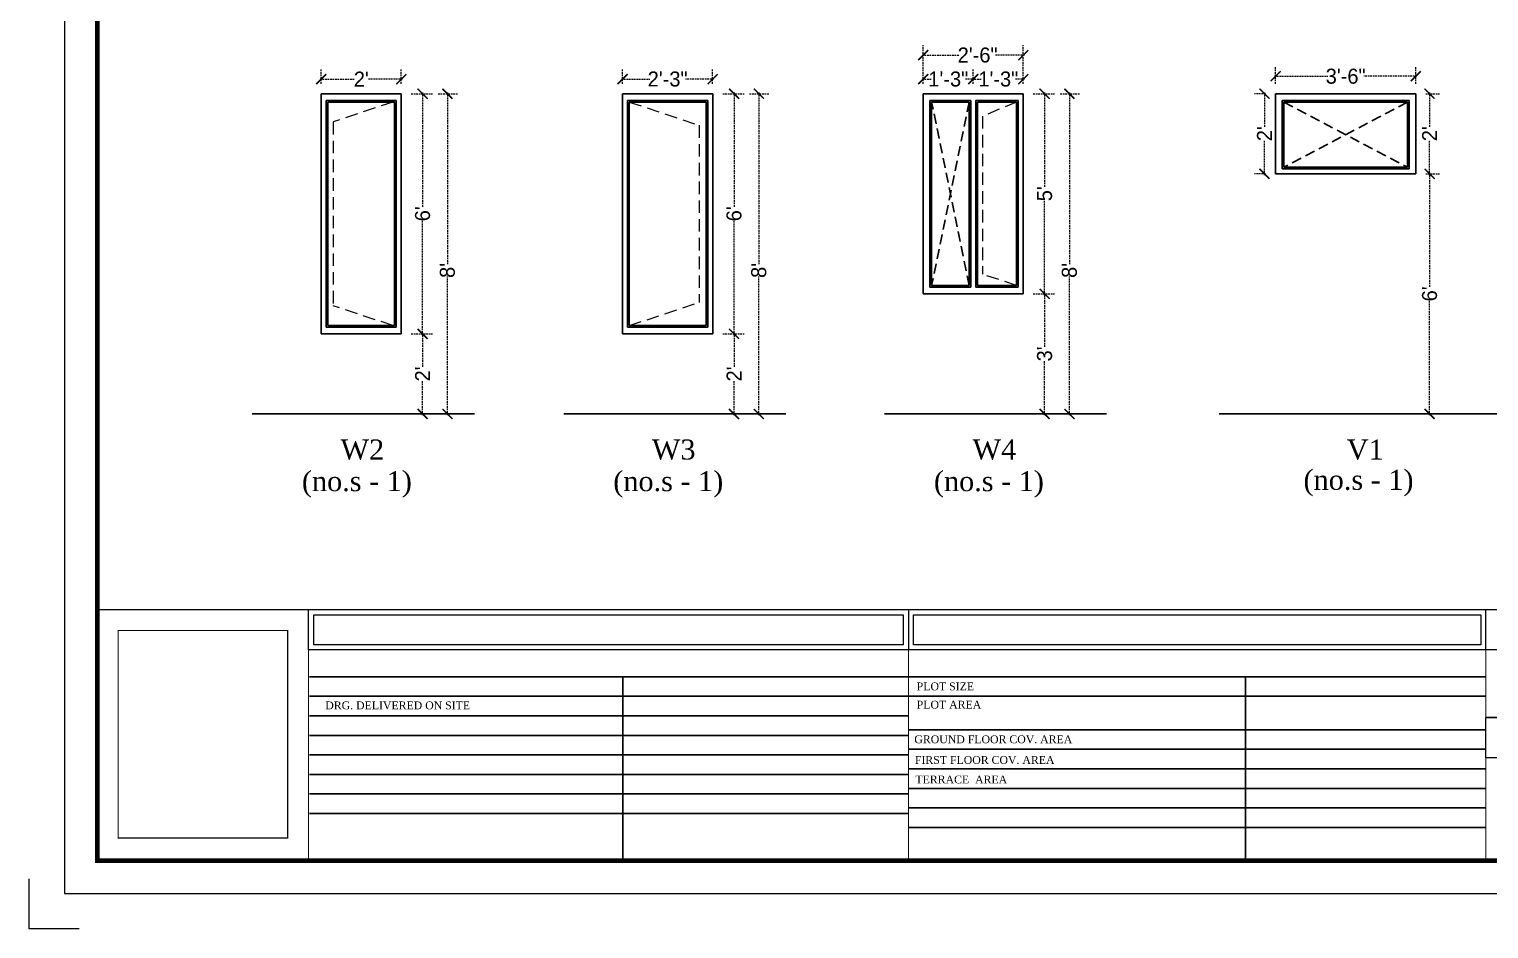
# Model space of a CAD drawing. Header units: millimetres. Extents: x -6808 to 215771, y -89660 to -16303.
# Drawn here: x 105513.4 to 105951.1, y -47537.1 to -47267.5 of the extents above; entities that cross this region are included whole.
import ezdxf

# ---------------------------------------------------------------- set-up
doc = ezdxf.new("R2010")
doc.units = ezdxf.units.MM
doc.header["$PDMODE"] = 35
doc.linetypes.add('DASHED', pattern=[0.75, 0.5, -0.25])
doc.linetypes.add('DASHED2', pattern=[0.375, 0.25, -0.125])
doc.layers.get('0').update_dxf_attribs({"color": 8})
for name, color, linetype, lineweight in [('CHAUKHAT', 32, 'Continuous', 30), ('CHUKAT', 32, 'Continuous', 25), ('FORMAT LAAYER', 250, 'Continuous', 13)]:
    doc.layers.add(name, color=color, linetype=linetype, lineweight=lineweight)
doc.layers.add('FORMAT', color=7, linetype='Continuous')
doc.styles.add('SAJ', font='eurr____.ttf')
doc.styles.get("Standard").update_dxf_attribs({"font": 'times.ttf'})
doc.styles.add('working', font='swissl.ttf')
doc.dimstyles.new('SAJ', dxfattribs={"dimtxt": 5, "dimasz": 2, "dimexe": 1, "dimexo": 1, "dimgap": 0.09375, "dimtad": 0, "dimdec": 1, "dimzin": 0, "dimdsep": 46, "dimlunit": 4, "dimtxsty": 'SAJ', "dimblk": 'OBLIQUE', "dimcen": 0.125, "dimdle": 0.375, "dimadec": 0, "dimazin": 0, "dimtfac": 1, "dimtdec": 1, "dimtofl": 0, "dimtmove": 0, "dimatfit": 3, "dimldrblk": 'OBLIQUE', "dimfxl": 1, "dimtolj": 1, "dimtzin": 0, "dimlwd": 5, "dimlwe": 5, "dimarcsym": 1})

# ---------------------------------------------------------------- blocks, each defined once
blk = doc.blocks.new('_ARCHTICK')
at = {"color": 0, "linetype": 'ByBlock', "const_width": 0.15}
blk.add_lwpolyline([(-0.5, -0.5), (0.5, 0.5)], dxfattribs=at)
blk = doc.blocks.new('*D1431')
at = {"layer": 'CHUKAT', "color": 0, "linetype": 'DASHED', "lineweight": 18, "transparency": 16777216}
for p, q in [((105628, -47286.8), (105634.39, -47286.8)), ((105631.39, -47286.43), (105631.39, -47320.93)), ((105631.39, -47359.18), (105631.39, -47324.67)), ((105628, -47358.8), (105634.39, -47358.8))]:
    blk.add_line(p, q, dxfattribs=at)
at = {"layer": 'Defpoints', "color": 0, "transparency": 16777216}
for p in [(105625, -47286.8), (105625, -47358.8), (105631.39, -47358.8)]:
    blk.add_point(p, dxfattribs=at)
at = {"layer": 'CHUKAT', "color": 0, "lineweight": 18, "transparency": 16777216, "xscale": 3, "yscale": 3, "zscale": 3}
for p, rotation in [((105631.39, -47286.8), 90), ((105631.39, -47358.8), 270)]:
    blk.add_blockref('_ARCHTICK', p, dxfattribs=dict(at, rotation=rotation))
at = {"layer": 'CHUKAT', "color": 0, "lineweight": 20, "transparency": 16777216, "insert": (105631.39, -47322.8), "char_height": 4.5, "attachment_point": 5, "rotation": 90, "style": 'SAJ'}
blk.add_mtext("\\A1;6'", dxfattribs=at)
blk = doc.blocks.new('_Oblique')
at = {"color": 0, "linetype": 'ByBlock', "lineweight": -2}
blk.add_line((-0.5, -0.5), (0.5, 0.5), dxfattribs=at)
blk = doc.blocks.new('*D1432')
at = {"layer": 'CHUKAT', "color": 0, "linetype": 'DASHED', "lineweight": 18, "transparency": 16777216}
for p, q in [((105628, -47358.8), (105634.39, -47358.8)), ((105631.39, -47358.43), (105631.39, -47368.92)), ((105631.39, -47383.18), (105631.39, -47372.69)), ((105628, -47382.8), (105634.39, -47382.8))]:
    blk.add_line(p, q, dxfattribs=at)
at = {"layer": 'Defpoints', "color": 0, "transparency": 16777216}
for p in [(105625, -47358.8), (105625, -47382.8), (105631.39, -47382.8)]:
    blk.add_point(p, dxfattribs=at)
at = {"layer": 'CHUKAT', "color": 0, "lineweight": 18, "transparency": 16777216, "xscale": 3, "yscale": 3, "zscale": 3}
for p, rotation in [((105631.39, -47358.8), 90), ((105631.39, -47382.8), 270)]:
    blk.add_blockref('_ARCHTICK', p, dxfattribs=dict(at, rotation=rotation))
at = {"layer": 'CHUKAT', "color": 0, "lineweight": 20, "transparency": 16777216, "insert": (105631.39, -47370.8), "char_height": 4.5, "attachment_point": 5, "rotation": 90, "style": 'SAJ'}
blk.add_mtext("\\A1;2'", dxfattribs=at)
blk = doc.blocks.new('*D1433')
at = {"layer": 'CHUKAT', "color": 0, "linetype": 'DASHED', "lineweight": 18, "transparency": 16777216}
for p, q in [((105636.05, -47286.8), (105641.82, -47286.8)), ((105638.82, -47286.43), (105638.82, -47337.91)), ((105638.82, -47383.18), (105638.82, -47341.62)), ((105636.05, -47382.8), (105641.82, -47382.8))]:
    blk.add_line(p, q, dxfattribs=at)
at = {"layer": 'Defpoints', "color": 0, "transparency": 16777216}
for p in [(105633.05, -47286.8), (105633.05, -47382.8), (105638.82, -47382.8)]:
    blk.add_point(p, dxfattribs=at)
at = {"layer": 'CHUKAT', "color": 0, "lineweight": 18, "transparency": 16777216, "xscale": 3, "yscale": 3, "zscale": 3}
for p, rotation in [((105638.82, -47286.8), 90), ((105638.82, -47382.8), 270)]:
    blk.add_blockref('_ARCHTICK', p, dxfattribs=dict(at, rotation=rotation))
at = {"layer": 'CHUKAT', "color": 0, "lineweight": 20, "transparency": 16777216, "insert": (105638.82, -47339.77), "char_height": 4.5, "attachment_point": 5, "rotation": 90, "style": 'SAJ'}
blk.add_mtext("\\A1;8'", dxfattribs=at)
blk = doc.blocks.new('*D1434')
at = {"layer": 'CHUKAT', "color": 0, "linetype": 'DASHED', "lineweight": 18, "transparency": 16777216}
for p, q in [((105601, -47283.8), (105601, -47279.42)), ((105625, -47283.8), (105625, -47279.42)), ((105600.62, -47282.42), (105611.11, -47282.42)), ((105625.37, -47282.42), (105614.88, -47282.42))]:
    blk.add_line(p, q, dxfattribs=at)
at = {"layer": 'Defpoints', "color": 0, "transparency": 16777216}
for p in [(105601, -47282.42), (105601, -47286.8), (105625, -47286.8)]:
    blk.add_point(p, dxfattribs=at)
at = {"layer": 'CHUKAT', "color": 0, "lineweight": 18, "transparency": 16777216, "xscale": 3, "yscale": 3, "zscale": 3, "rotation": 180}
blk.add_blockref('_ARCHTICK', (105601, -47282.42), dxfattribs=at)
at = {"layer": 'CHUKAT', "color": 0, "lineweight": 18, "transparency": 16777216, "xscale": 3, "yscale": 3, "zscale": 3}
blk.add_blockref('_ARCHTICK', (105625, -47282.42), dxfattribs=at)
at = {"layer": 'CHUKAT', "color": 0, "lineweight": 20, "transparency": 16777216, "insert": (105613, -47282.42), "char_height": 4.5, "attachment_point": 5, "style": 'SAJ'}
blk.add_mtext("\\A1;2'", dxfattribs=at)
blk = doc.blocks.new('*D1417')
at = {"layer": 'CHUKAT', "color": 0, "linetype": 'DASHED', "lineweight": 18, "transparency": 16777216}
for p, q in [((105721.36, -47286.8), (105727.76, -47286.8)), ((105724.76, -47286.43), (105724.76, -47320.93)), ((105724.76, -47359.18), (105724.76, -47324.67)), ((105721.36, -47358.8), (105727.76, -47358.8))]:
    blk.add_line(p, q, dxfattribs=at)
at = {"layer": 'Defpoints', "color": 0, "transparency": 16777216}
for p in [(105718.36, -47286.8), (105718.36, -47358.8), (105724.76, -47358.8)]:
    blk.add_point(p, dxfattribs=at)
at = {"layer": 'CHUKAT', "color": 0, "lineweight": 18, "transparency": 16777216, "xscale": 3, "yscale": 3, "zscale": 3}
for p, rotation in [((105724.76, -47286.8), 90), ((105724.76, -47358.8), 270)]:
    blk.add_blockref('_ARCHTICK', p, dxfattribs=dict(at, rotation=rotation))
at = {"layer": 'CHUKAT', "color": 0, "lineweight": 20, "transparency": 16777216, "insert": (105724.76, -47322.8), "char_height": 4.5, "attachment_point": 5, "rotation": 90, "style": 'SAJ'}
blk.add_mtext("\\A1;6'", dxfattribs=at)
blk = doc.blocks.new('*D1418')
at = {"layer": 'CHUKAT', "color": 0, "linetype": 'DASHED', "lineweight": 18, "transparency": 16777216}
for p, q in [((105721.36, -47358.8), (105727.76, -47358.8)), ((105724.76, -47358.43), (105724.76, -47368.92)), ((105724.76, -47383.18), (105724.76, -47372.69)), ((105721.36, -47382.8), (105727.76, -47382.8))]:
    blk.add_line(p, q, dxfattribs=at)
at = {"layer": 'Defpoints', "color": 0, "transparency": 16777216}
for p in [(105718.36, -47358.8), (105718.36, -47382.8), (105724.76, -47382.8)]:
    blk.add_point(p, dxfattribs=at)
at = {"layer": 'CHUKAT', "color": 0, "lineweight": 18, "transparency": 16777216, "xscale": 3, "yscale": 3, "zscale": 3}
for p, rotation in [((105724.76, -47358.8), 90), ((105724.76, -47382.8), 270)]:
    blk.add_blockref('_ARCHTICK', p, dxfattribs=dict(at, rotation=rotation))
at = {"layer": 'CHUKAT', "color": 0, "lineweight": 20, "transparency": 16777216, "insert": (105724.76, -47370.8), "char_height": 4.5, "attachment_point": 5, "rotation": 90, "style": 'SAJ'}
blk.add_mtext("\\A1;2'", dxfattribs=at)
blk = doc.blocks.new('*D1419')
at = {"layer": 'CHUKAT', "color": 0, "linetype": 'DASHED', "lineweight": 18, "transparency": 16777216}
for p, q in [((105729.42, -47286.8), (105735.19, -47286.8)), ((105732.19, -47286.43), (105732.19, -47337.91)), ((105732.19, -47383.18), (105732.19, -47341.62)), ((105729.42, -47382.8), (105735.19, -47382.8))]:
    blk.add_line(p, q, dxfattribs=at)
at = {"layer": 'Defpoints', "color": 0, "transparency": 16777216}
for p in [(105726.42, -47286.8), (105726.42, -47382.8), (105732.19, -47382.8)]:
    blk.add_point(p, dxfattribs=at)
at = {"layer": 'CHUKAT', "color": 0, "lineweight": 18, "transparency": 16777216, "xscale": 3, "yscale": 3, "zscale": 3}
for p, rotation in [((105732.19, -47286.8), 90), ((105732.19, -47382.8), 270)]:
    blk.add_blockref('_ARCHTICK', p, dxfattribs=dict(at, rotation=rotation))
at = {"layer": 'CHUKAT', "color": 0, "lineweight": 20, "transparency": 16777216, "insert": (105732.19, -47339.77), "char_height": 4.5, "attachment_point": 5, "rotation": 90, "style": 'SAJ'}
blk.add_mtext("\\A1;8'", dxfattribs=at)
blk = doc.blocks.new('*D1420')
at = {"layer": 'CHUKAT', "color": 0, "linetype": 'DASHED', "lineweight": 18, "transparency": 16777216}
for p, q in [((105691.36, -47283.8), (105691.36, -47279.42)), ((105718.36, -47283.8), (105718.36, -47279.42)), ((105690.99, -47282.42), (105699.47, -47282.42)), ((105718.74, -47282.42), (105710.26, -47282.42))]:
    blk.add_line(p, q, dxfattribs=at)
at = {"layer": 'Defpoints', "color": 0, "transparency": 16777216}
for p in [(105691.36, -47282.42), (105691.36, -47286.8), (105718.36, -47286.8)]:
    blk.add_point(p, dxfattribs=at)
at = {"layer": 'CHUKAT', "color": 0, "lineweight": 18, "transparency": 16777216, "xscale": 3, "yscale": 3, "zscale": 3, "rotation": 180}
blk.add_blockref('_ARCHTICK', (105691.36, -47282.42), dxfattribs=at)
at = {"layer": 'CHUKAT', "color": 0, "lineweight": 18, "transparency": 16777216, "xscale": 3, "yscale": 3, "zscale": 3}
blk.add_blockref('_ARCHTICK', (105718.36, -47282.42), dxfattribs=at)
at = {"layer": 'CHUKAT', "color": 0, "lineweight": 20, "transparency": 16777216, "insert": (105704.86, -47282.42), "char_height": 4.5, "attachment_point": 5, "style": 'SAJ'}
blk.add_mtext('\\A1;2\'-3"', dxfattribs=at)
blk = doc.blocks.new('*D1449')
at = {"layer": 'CHUKAT', "color": 0, "linetype": 'DASHED', "lineweight": 18, "transparency": 16777216}
for p, q in [((105781.51, -47283.8), (105781.51, -47272.23)), ((105811.51, -47283.8), (105811.51, -47272.23)), ((105781.14, -47275.23), (105792.42, -47275.23)), ((105811.89, -47275.23), (105803.21, -47275.23))]:
    blk.add_line(p, q, dxfattribs=at)
at = {"layer": 'Defpoints', "color": 0, "transparency": 16777216}
for p in [(105781.51, -47275.23), (105781.51, -47286.8), (105811.51, -47286.8)]:
    blk.add_point(p, dxfattribs=at)
at = {"layer": 'CHUKAT', "color": 0, "lineweight": 18, "transparency": 16777216, "xscale": 3, "yscale": 3, "zscale": 3, "rotation": 180}
blk.add_blockref('_ARCHTICK', (105781.51, -47275.23), dxfattribs=at)
at = {"layer": 'CHUKAT', "color": 0, "lineweight": 18, "transparency": 16777216, "xscale": 3, "yscale": 3, "zscale": 3}
blk.add_blockref('_ARCHTICK', (105811.51, -47275.23), dxfattribs=at)
at = {"layer": 'CHUKAT', "color": 0, "lineweight": 20, "transparency": 16777216, "insert": (105797.81, -47275.23), "char_height": 4.5, "attachment_point": 5, "style": 'SAJ'}
blk.add_mtext('\\A1;2\'-6"', dxfattribs=at)
blk = doc.blocks.new('*D1421')
at = {"layer": 'CHUKAT', "color": 0, "linetype": 'DASHED', "lineweight": 18, "transparency": 16777216}
for p, q in [((105814.51, -47286.8), (105820.9, -47286.8)), ((105817.9, -47286.43), (105817.9, -47314.92)), ((105817.9, -47347.18), (105817.9, -47318.69)), ((105814.51, -47346.8), (105820.9, -47346.8))]:
    blk.add_line(p, q, dxfattribs=at)
at = {"layer": 'Defpoints', "color": 0, "transparency": 16777216}
for p in [(105811.51, -47286.8), (105811.51, -47346.8), (105817.9, -47346.8)]:
    blk.add_point(p, dxfattribs=at)
at = {"layer": 'CHUKAT', "color": 0, "lineweight": 18, "transparency": 16777216, "xscale": 3, "yscale": 3, "zscale": 3}
for p, rotation in [((105817.9, -47286.8), 90), ((105817.9, -47346.8), 270)]:
    blk.add_blockref('_ARCHTICK', p, dxfattribs=dict(at, rotation=rotation))
at = {"layer": 'CHUKAT', "color": 0, "lineweight": 20, "transparency": 16777216, "insert": (105817.9, -47316.8), "char_height": 4.5, "attachment_point": 5, "rotation": 90, "style": 'SAJ'}
blk.add_mtext("\\A1;5'", dxfattribs=at)
blk = doc.blocks.new('*D1422')
at = {"layer": 'CHUKAT', "color": 0, "linetype": 'DASHED', "lineweight": 18, "transparency": 16777216}
for p, q in [((105814.51, -47346.8), (105820.9, -47346.8)), ((105817.9, -47346.43), (105817.9, -47362.92)), ((105817.9, -47383.18), (105817.9, -47366.69)), ((105814.51, -47382.8), (105820.9, -47382.8))]:
    blk.add_line(p, q, dxfattribs=at)
at = {"layer": 'Defpoints', "color": 0, "transparency": 16777216}
for p in [(105811.51, -47346.8), (105811.51, -47382.8), (105817.9, -47382.8)]:
    blk.add_point(p, dxfattribs=at)
at = {"layer": 'CHUKAT', "color": 0, "lineweight": 18, "transparency": 16777216, "xscale": 3, "yscale": 3, "zscale": 3}
for p, rotation in [((105817.9, -47346.8), 90), ((105817.9, -47382.8), 270)]:
    blk.add_blockref('_ARCHTICK', p, dxfattribs=dict(at, rotation=rotation))
at = {"layer": 'CHUKAT', "color": 0, "lineweight": 20, "transparency": 16777216, "insert": (105817.9, -47364.8), "char_height": 4.5, "attachment_point": 5, "rotation": 90, "style": 'SAJ'}
blk.add_mtext("\\A1;3'", dxfattribs=at)
blk = doc.blocks.new('*D1423')
at = {"layer": 'CHUKAT', "color": 0, "linetype": 'DASHED', "lineweight": 18, "transparency": 16777216}
for p, q in [((105822.56, -47286.8), (105828.33, -47286.8)), ((105825.33, -47286.43), (105825.33, -47337.91)), ((105825.33, -47383.18), (105825.33, -47341.62)), ((105822.56, -47382.8), (105828.33, -47382.8))]:
    blk.add_line(p, q, dxfattribs=at)
at = {"layer": 'Defpoints', "color": 0, "transparency": 16777216}
for p in [(105819.56, -47286.8), (105819.56, -47382.8), (105825.33, -47382.8)]:
    blk.add_point(p, dxfattribs=at)
at = {"layer": 'CHUKAT', "color": 0, "lineweight": 18, "transparency": 16777216, "xscale": 3, "yscale": 3, "zscale": 3}
for p, rotation in [((105825.33, -47286.8), 90), ((105825.33, -47382.8), 270)]:
    blk.add_blockref('_ARCHTICK', p, dxfattribs=dict(at, rotation=rotation))
at = {"layer": 'CHUKAT', "color": 0, "lineweight": 20, "transparency": 16777216, "insert": (105825.33, -47339.77), "char_height": 4.5, "attachment_point": 5, "rotation": 90, "style": 'SAJ'}
blk.add_mtext("\\A1;8'", dxfattribs=at)
blk = doc.blocks.new('*D1424')
at = {"layer": 'CHUKAT', "color": 0, "linetype": 'DASHED', "lineweight": 18, "transparency": 16777216}
for p, q in [((105796.51, -47283.8), (105796.51, -47279.42)), ((105811.51, -47283.8), (105811.51, -47279.42)), ((105796.14, -47282.42), (105799.03, -47282.42)), ((105811.89, -47282.42), (105808.99, -47282.42))]:
    blk.add_line(p, q, dxfattribs=at)
at = {"layer": 'Defpoints', "color": 0, "transparency": 16777216}
for p in [(105796.51, -47282.42), (105796.51, -47286.8), (105811.51, -47286.8)]:
    blk.add_point(p, dxfattribs=at)
at = {"layer": 'CHUKAT', "color": 0, "lineweight": 18, "transparency": 16777216, "xscale": 3, "yscale": 3, "zscale": 3, "rotation": 180}
blk.add_blockref('_ARCHTICK', (105796.51, -47282.42), dxfattribs=at)
at = {"layer": 'CHUKAT', "color": 0, "lineweight": 18, "transparency": 16777216, "xscale": 3, "yscale": 3, "zscale": 3}
blk.add_blockref('_ARCHTICK', (105811.51, -47282.42), dxfattribs=at)
at = {"layer": 'CHUKAT', "color": 0, "lineweight": 20, "transparency": 16777216, "insert": (105804.01, -47282.42), "char_height": 4.5, "attachment_point": 5, "style": 'SAJ'}
blk.add_mtext('\\A1;1\'-3"', dxfattribs=at)
blk = doc.blocks.new('*D1425')
at = {"layer": 'CHUKAT', "color": 0, "linetype": 'DASHED', "lineweight": 18, "transparency": 16777216}
for p, q in [((105781.51, -47283.8), (105781.51, -47279.42)), ((105796.51, -47283.8), (105796.51, -47279.42)), ((105781.14, -47282.42), (105784.03, -47282.42)), ((105796.89, -47282.42), (105793.99, -47282.42))]:
    blk.add_line(p, q, dxfattribs=at)
at = {"layer": 'Defpoints', "color": 0, "transparency": 16777216}
for p in [(105781.51, -47282.42), (105781.51, -47286.8), (105796.51, -47286.8)]:
    blk.add_point(p, dxfattribs=at)
at = {"layer": 'CHUKAT', "color": 0, "lineweight": 18, "transparency": 16777216, "xscale": 3, "yscale": 3, "zscale": 3, "rotation": 180}
blk.add_blockref('_ARCHTICK', (105781.51, -47282.42), dxfattribs=at)
at = {"layer": 'CHUKAT', "color": 0, "lineweight": 18, "transparency": 16777216, "xscale": 3, "yscale": 3, "zscale": 3}
blk.add_blockref('_ARCHTICK', (105796.51, -47282.42), dxfattribs=at)
at = {"layer": 'CHUKAT', "color": 0, "lineweight": 20, "transparency": 16777216, "insert": (105789.01, -47282.42), "char_height": 4.5, "attachment_point": 5, "style": 'SAJ'}
blk.add_mtext('\\A1;1\'-3"', dxfattribs=at)
blk = doc.blocks.new('*D1435')
at = {"layer": 'CHUKAT', "color": 0, "linetype": 'DASHED', "lineweight": 18, "transparency": 16777216}
for p, q in [((105886.8, -47281.58), (105902.78, -47281.58)), ((105887.17, -47283.8), (105887.17, -47278.58)), ((105929.55, -47281.58), (105913.57, -47281.58)), ((105929.17, -47283.8), (105929.17, -47278.58))]:
    blk.add_line(p, q, dxfattribs=at)
at = {"layer": 'Defpoints', "color": 0, "transparency": 16777216}
for p in [(105929.17, -47281.58), (105887.17, -47286.8), (105929.17, -47286.8)]:
    blk.add_point(p, dxfattribs=at)
at = {"layer": 'CHUKAT', "color": 0, "lineweight": 18, "transparency": 16777216, "xscale": 3, "yscale": 3, "zscale": 3, "rotation": 180}
blk.add_blockref('_ARCHTICK', (105887.17, -47281.58), dxfattribs=at)
at = {"layer": 'CHUKAT', "color": 0, "lineweight": 18, "transparency": 16777216, "xscale": 3, "yscale": 3, "zscale": 3}
blk.add_blockref('_ARCHTICK', (105929.17, -47281.58), dxfattribs=at)
at = {"layer": 'CHUKAT', "color": 0, "lineweight": 25, "transparency": 16777216, "insert": (105908.17, -47281.58), "char_height": 4.5, "attachment_point": 5, "style": 'SAJ'}
blk.add_mtext('\\A1;3\'-6"', dxfattribs=at)
blk = doc.blocks.new('*D1436')
at = {"layer": 'CHUKAT', "color": 0, "linetype": 'DASHED', "lineweight": 18, "transparency": 16777216}
for p, q in [((105884.17, -47286.8), (105880.82, -47286.8)), ((105883.82, -47286.43), (105883.82, -47296.92)), ((105883.82, -47311.18), (105883.82, -47300.69)), ((105884.17, -47310.8), (105880.82, -47310.8))]:
    blk.add_line(p, q, dxfattribs=at)
at = {"layer": 'Defpoints', "color": 0, "transparency": 16777216}
for p in [(105887.17, -47286.8), (105883.82, -47310.8), (105887.17, -47310.8)]:
    blk.add_point(p, dxfattribs=at)
at = {"layer": 'CHUKAT', "color": 0, "lineweight": 18, "transparency": 16777216, "xscale": 3, "yscale": 3, "zscale": 3}
for p, rotation in [((105883.82, -47286.8), 90), ((105883.82, -47310.8), 270)]:
    blk.add_blockref('_ARCHTICK', p, dxfattribs=dict(at, rotation=rotation))
at = {"layer": 'CHUKAT', "color": 0, "lineweight": 25, "transparency": 16777216, "insert": (105883.82, -47298.8), "char_height": 4.5, "attachment_point": 5, "rotation": 90, "style": 'SAJ'}
blk.add_mtext("\\A1;2'", dxfattribs=at)
blk = doc.blocks.new('*D1437')
at = {"layer": 'CHUKAT', "color": 0, "linetype": 'DASHED', "lineweight": 18, "transparency": 16777216}
for p, q in [((105932.17, -47310.8), (105936.34, -47310.8)), ((105933.34, -47310.43), (105933.34, -47344.93)), ((105933.34, -47383.18), (105933.34, -47348.67)), ((105932.17, -47382.8), (105936.34, -47382.8))]:
    blk.add_line(p, q, dxfattribs=at)
at = {"layer": 'Defpoints', "color": 0, "transparency": 16777216}
for p in [(105929.17, -47310.8), (105929.17, -47382.8), (105933.34, -47382.8)]:
    blk.add_point(p, dxfattribs=at)
at = {"layer": 'CHUKAT', "color": 0, "lineweight": 18, "transparency": 16777216, "xscale": 3, "yscale": 3, "zscale": 3}
for p, rotation in [((105933.34, -47310.8), 90), ((105933.34, -47382.8), 270)]:
    blk.add_blockref('_ARCHTICK', p, dxfattribs=dict(at, rotation=rotation))
at = {"layer": 'CHUKAT', "color": 0, "lineweight": 20, "transparency": 16777216, "insert": (105933.34, -47346.8), "char_height": 4.5, "attachment_point": 5, "rotation": 90, "style": 'SAJ'}
blk.add_mtext("\\A1;6'", dxfattribs=at)
blk = doc.blocks.new('*D1438')
at = {"layer": 'CHUKAT', "color": 0, "linetype": 'DASHED', "lineweight": 18, "transparency": 16777216}
for p, q in [((105932.17, -47286.8), (105936.34, -47286.8)), ((105933.34, -47286.43), (105933.34, -47296.92)), ((105933.34, -47311.18), (105933.34, -47300.69)), ((105932.17, -47310.8), (105936.34, -47310.8))]:
    blk.add_line(p, q, dxfattribs=at)
at = {"layer": 'Defpoints', "color": 0, "transparency": 16777216}
for p in [(105929.17, -47286.8), (105929.17, -47310.8), (105933.34, -47310.8)]:
    blk.add_point(p, dxfattribs=at)
at = {"layer": 'CHUKAT', "color": 0, "lineweight": 18, "transparency": 16777216, "xscale": 3, "yscale": 3, "zscale": 3}
for p, rotation in [((105933.34, -47286.8), 90), ((105933.34, -47310.8), 270)]:
    blk.add_blockref('_ARCHTICK', p, dxfattribs=dict(at, rotation=rotation))
at = {"layer": 'CHUKAT', "color": 0, "lineweight": 20, "transparency": 16777216, "insert": (105933.34, -47298.8), "char_height": 4.5, "attachment_point": 5, "rotation": 90, "style": 'SAJ'}
blk.add_mtext("\\A1;2'", dxfattribs=at)

msp = doc.modelspace()

# ---------------------------------------------------------------- linework, layer by layer
at = {"linetype": 'ByBlock'}
for p, q in [((105597.494, -47461.55), (105950.224, -47461.55)), ((105597.494, -47467.405), (105950.224, -47467.405)), ((105597.494, -47473.261), (105777.212, -47473.261)), ((105777.212, -47477.444), (105950.224, -47477.444)), ((105597.494, -47479.117), (105777.212, -47479.117)), ((105597.494, -47484.972), (105777.212, -47484.972)), ((105777.212, -47483.299), (105950.224, -47483.299)), ((105597.494, -47490.828), (105777.212, -47490.828)), ((105777.212, -47489.155), (105950.224, -47489.155)), ((105777.212, -47495.011), (105950.224, -47495.011)), ((105597.494, -47496.684), (105777.212, -47496.684)), ((105597.494, -47502.539), (105777.212, -47502.539)), ((105777.212, -47500.866), (105950.224, -47500.866)), ((105777.212, -47506.722), (105950.224, -47506.722))]:
    msp.add_line(p, q, dxfattribs=at)
for p, q in [((105691.383, -47516.118), (105691.383, -47461.55)), ((105878.134, -47516.118), (105878.134, -47461.55))]:
    msp.add_line(p, q)
at = {"layer": 'CHAUKHAT'}
for p, q in [((105580.327, -47382.801), (105646.921, -47382.801)), ((105673.693, -47382.801), (105740.287, -47382.801)), ((105769.841, -47382.801), (105836.436, -47382.801)), ((105870.242, -47382.801), (105960.382, -47382.801))]:
    msp.add_line(p, q, dxfattribs=at)
at = {"layer": 'CHUKAT'}
for p, q in [((105600.996, -47286.801), (105624.996, -47286.801)), ((105600.996, -47358.801), (105600.996, -47286.801)), ((105623.496, -47288.801), (105602.496, -47288.801)), ((105602.496, -47356.801), (105602.496, -47288.801)), ((105602.996, -47289.301), (105622.996, -47289.301)), ((105602.996, -47289.301), (105602.996, -47356.301)), ((105622.996, -47289.301), (105622.996, -47356.301)), ((105623.496, -47288.801), (105623.496, -47356.801)), ((105624.996, -47358.801), (105624.996, -47286.801)), ((105691.362, -47286.801), (105718.362, -47286.801)), ((105691.362, -47358.801), (105691.362, -47286.801)), ((105716.862, -47288.801), (105692.862, -47288.801)), ((105692.862, -47356.801), (105692.862, -47288.801)), ((105693.362, -47289.301), (105716.362, -47289.301)), ((105693.362, -47289.301), (105693.362, -47356.301)), ((105716.362, -47289.301), (105716.362, -47356.301)), ((105716.862, -47288.801), (105716.862, -47356.801)), ((105718.362, -47358.801), (105718.362, -47286.801)), ((105781.51, -47286.801), (105811.51, -47286.801)), ((105781.51, -47286.801), (105781.51, -47346.801)), ((105795.76, -47288.801), (105783.51, -47288.801)), ((105783.51, -47288.801), (105783.51, -47344.801)), ((105784.01, -47289.301), (105784.01, -47344.301)), ((105784.01, -47289.301), (105795.26, -47289.301)), ((105795.26, -47289.301), (105795.26, -47344.301)), ((105795.76, -47344.801), (105795.76, -47288.801)), ((105810.01, -47288.801), (105797.26, -47288.801)), ((105797.26, -47288.801), (105797.26, -47344.801)), ((105797.76, -47289.301), (105809.51, -47289.301)), ((105797.76, -47289.301), (105797.76, -47344.301)), ((105809.51, -47289.301), (105809.51, -47344.301)), ((105810.01, -47288.801), (105810.01, -47344.801)), ((105811.51, -47346.801), (105811.51, -47286.801)), ((105781.51, -47346.801), (105811.51, -47346.801)), ((105795.76, -47344.801), (105783.51, -47344.801)), ((105795.26, -47344.301), (105784.01, -47344.301)), ((105810.01, -47344.801), (105797.26, -47344.801)), ((105809.51, -47344.301), (105797.76, -47344.301)), ((105600.996, -47358.801), (105624.996, -47358.801)), ((105623.496, -47356.801), (105602.496, -47356.801)), ((105622.996, -47356.301), (105602.996, -47356.301)), ((105691.362, -47358.801), (105718.362, -47358.801)), ((105716.862, -47356.801), (105692.862, -47356.801)), ((105716.362, -47356.301), (105693.362, -47356.301))]:
    msp.add_line(p, q, dxfattribs=at)
at = {"layer": 'CHUKAT', "linetype": 'DASHED2', "lineweight": 18, "ltscale": 15}
for p, q in [((105622.496, -47289.301), (105604.527, -47295.27)), ((105693.362, -47289.301), (105714.331, -47296.267)), ((105809.51, -47289.301), (105799.292, -47293.526)), ((105799.292, -47293.526), (105799.292, -47340.906)), ((105604.527, -47295.27), (105604.527, -47350.332)), ((105714.331, -47296.267), (105714.331, -47349.335)), ((105809.51, -47344.301), (105799.292, -47340.906)), ((105622.496, -47356.301), (105604.527, -47350.332)), ((105693.362, -47356.301), (105714.331, -47349.335))]:
    msp.add_line(p, q, dxfattribs=at)
at = {"layer": 'CHUKAT', "color": 151, "linetype": 'DASHED2', "ltscale": 12}
for p, q in [((105795.26, -47289.301), (105784.01, -47344.301)), ((105795.26, -47344.301), (105784.01, -47289.301)), ((105926.673, -47289.301), (105889.673, -47308.801)), ((105889.673, -47289.301), (105926.673, -47308.801))]:
    msp.add_line(p, q, dxfattribs=at)
at = {"layer": 'CHUKAT', "lineweight": 25}
for p, q in [((105887.173, -47286.801), (105929.173, -47286.801)), ((105887.173, -47286.801), (105887.173, -47310.801)), ((105889.173, -47288.801), (105927.173, -47288.801)), ((105889.173, -47288.801), (105889.173, -47309.301)), ((105889.673, -47289.301), (105926.673, -47289.301)), ((105889.673, -47289.301), (105889.673, -47308.801)), ((105926.673, -47289.301), (105926.673, -47308.801)), ((105927.173, -47288.801), (105927.173, -47309.301)), ((105929.173, -47286.801), (105929.173, -47310.801)), ((105887.173, -47310.801), (105929.173, -47310.801)), ((105889.173, -47309.301), (105927.173, -47309.301)), ((105889.673, -47308.801), (105926.673, -47308.801))]:
    msp.add_line(p, q, dxfattribs=at)
at = {"layer": 'FORMAT', "lineweight": 18}
for p, q in [((105777.054, -47441.435), (105777.054, -47453.522)), ((105950.224, -47453.522), (105950.224, -47441.435))]:
    msp.add_line(p, q, dxfattribs=at)
at = {"layer": 'FORMAT', "ltscale": 2}
msp.add_line((105950.224, -47473.726), (106175.545, -47473.726), dxfattribs=at)
at = {"layer": 'FORMAT', "ltscale": 2, "const_width": 0.341}
for points in [[(105597.179, -47441.435), (105597.179, -47516.118), (105533.835, -47516.118), (105533.835, -47441.435), (106175.545, -47441.435)], [(105777.054, -47516.118), (105777.054, -47441.435)], [(105950.224, -47516.118), (105950.224, -47441.435)]]:
    msp.add_lwpolyline(points, dxfattribs=at)
at = {"layer": 'FORMAT', "lineweight": 18}
msp.add_lwpolyline([(106063.517, -47453.522), (105597.179, -47453.522), (105597.179, -47441.435), (106063.517, -47441.435)], dxfattribs=at)
for points in [[(105598.74, -47442.996), (105775.493, -47442.996), (105775.493, -47451.961), (105598.74, -47451.961)], [(105778.615, -47442.996), (105948.663, -47442.996), (105948.663, -47451.961), (105778.615, -47451.961)], [(105950.224, -47473.726), (106063.517, -47473.726), (106063.517, -47485.813), (105950.224, -47485.813)]]:
    msp.add_lwpolyline(points, close=True, dxfattribs=at)
at = {"layer": 'FORMAT', "ltscale": 2, "const_width": 0.341}
msp.add_lwpolyline([(105540.079, -47447.679), (105590.935, -47447.679), (105590.935, -47509.874), (105540.079, -47509.874)], close=True, dxfattribs=at)
at = {"layer": 'FORMAT LAAYER', "color": 0}
msp.add_lwpolyline([(105524.033, -47526.489), (106185.347, -47526.489), (106185.347, -47060.775), (105524.033, -47060.775)], close=True, dxfattribs=at)
at = {"layer": 'FORMAT LAAYER', "color": 0, "const_width": 1.366}
msp.add_lwpolyline([(105533.835, -47516.687), (106175.545, -47516.687), (106175.545, -47070.577), (105533.835, -47070.577)], close=True, dxfattribs=at)
at = {"layer": 'FORMAT LAAYER', "color": 0}
msp.add_lwpolyline([(105528.429, -47537.104), (105513.418, -47537.104), (105513.418, -47522.093)], dxfattribs=at)

# ---------------------------------------------------------------- texts
at = {"lineweight": 13, "char_height": 2.34149, "width": 60.60719, "attachment_point": 1, "style": 'working'}
for s, insert in [('\\A1;{\\fBook Antiqua|b0|i0|c0|p18;PLOT SIZE}', (105779.545, -47463.276)), ('\\A1;{\\fBook Antiqua|b0|i0|c0|p18;PLOT AREA}', (105779.545, -47468.753)), ('\\A1;{\\fBook Antiqua|b0|i0|c0|p18;FIRST FLOOR COV. AREA}', (105779.002, -47485.329)), ('\\A1;{\\fBook Antiqua|b0|i0|c0|p18;TERRACE  AREA}', (105779.159, -47491.184))]:
    msp.add_mtext(s, dxfattribs=dict(at, insert=insert))
at = {"color": 1, "lineweight": 13, "char_height": 2.34149, "width": 60.60719, "attachment_point": 1, "style": 'working'}
for s, insert in [('\\A1;{\\fBook Antiqua|b0|i0|c0|p18;DRG. DELIVERED ON SITE }', (105602.202, -47468.963)), ('\\A1;{\\fBook Antiqua|b0|i0|c0|p18;GROUND FLOOR COV. AREA}', (105778.837, -47479.139))]:
    msp.add_mtext(s, dxfattribs=dict(at, insert=insert))
at = {"layer": 'CHUKAT', "lineweight": 15, "ltscale": 2, "char_height": 6, "width": 29.78236, "attachment_point": 1}
for s, insert in [('\\A1;   W2', (105599.979, -47390.441)), ('\\A1;   W3', (105693.345, -47390.441)), ('\\A1;   W4', (105789.494, -47390.441))]:
    msp.add_mtext(s, dxfattribs=dict(at, insert=insert))
at = {"layer": 'CHUKAT', "lineweight": 0, "ltscale": 2, "char_height": 6, "width": 137.36878, "attachment_point": 1}
for s, insert in [('\\A1;V1', (105908.491, -47390.443)), ('\\A1;(no.s - 1)', (105595.201, -47399.926)), ('\\A1;(no.s - 1)', (105688.568, -47399.926)), ('\\A1;(no.s - 1)', (105784.716, -47399.926)), ('\\A1;(no.s - 1)', (105895.535, -47399.533))]:
    msp.add_mtext(s, dxfattribs=dict(at, insert=insert))

# ---------------------------------------------------------------- dimensions: what is measured, and where the dimension line sits
at = {"layer": 'CHUKAT', "lineweight": 20}
for base, p1, p2, angle, picture, middle in [((105781.51, -47275.229), (105811.51, -47286.801), (105781.51, -47286.801), 180, '*D1449', (105797.815, -47275.229)), ((105638.819, -47382.801), (105633.049, -47286.801), (105633.049, -47382.801), 90, '*D1433', (105638.819, -47339.766)), ((105732.185, -47382.801), (105726.415, -47286.801), (105726.415, -47382.801), 90, '*D1419', (105732.185, -47339.766)), ((105825.333, -47382.801), (105819.563, -47286.801), (105819.563, -47382.801), 90, '*D1423', (105825.333, -47339.766))]:
    dim = msp.add_linear_dim(base=base, p1=p1, p2=p2, angle=angle, dimstyle='SAJ', override={"dimtxt": 4.5, "dimasz": 3, "dimexe": 3, "dimexo": 3, "dimblk1": 'ARCHTICK', "dimblk2": 'ARCHTICK', "dimsah": 1, "dimtmove": 1, "dimlwd": 18, "dimlwe": 18}, dxfattribs=at)
    dim.commit()
    dim.dimension.update_dxf_attribs({"geometry": picture, "text_midpoint": middle, "dimtype": 160})
for base, p1, p2, angle, picture, middle in [((105600.996, -47282.421), (105624.996, -47286.801), (105600.996, -47286.801), 180, '*D1434', (105612.996, -47282.421)), ((105691.362, -47282.421), (105718.362, -47286.801), (105691.362, -47286.801), 180, '*D1420', (105704.862, -47282.421)), ((105781.51, -47282.421), (105796.51, -47286.801), (105781.51, -47286.801), 180, '*D1425', (105789.01, -47282.421)), ((105796.51, -47282.421), (105811.51, -47286.801), (105796.51, -47286.801), 180, '*D1424', (105804.01, -47282.421)), ((105631.389, -47358.801), (105624.996, -47286.801), (105624.996, -47358.801), 90, '*D1431', (105631.389, -47322.801)), ((105724.755, -47358.801), (105718.362, -47286.801), (105718.362, -47358.801), 90, '*D1417', (105724.755, -47322.801)), ((105817.904, -47346.801), (105811.51, -47286.801), (105811.51, -47346.801), 90, '*D1421', (105817.904, -47316.801)), ((105817.904, -47382.801), (105811.51, -47346.801), (105811.51, -47382.801), 90, '*D1422', (105817.904, -47364.801)), ((105631.389, -47382.801), (105624.996, -47358.801), (105624.996, -47382.801), 90, '*D1432', (105631.389, -47370.801)), ((105724.755, -47382.801), (105718.362, -47358.801), (105718.362, -47382.801), 90, '*D1418', (105724.755, -47370.801))]:
    dim = msp.add_linear_dim(base=base, p1=p1, p2=p2, angle=angle, dimstyle='SAJ', override={"dimtxt": 4.5, "dimasz": 3, "dimexe": 3, "dimexo": 3, "dimblk1": 'ARCHTICK', "dimblk2": 'ARCHTICK', "dimsah": 1, "dimtmove": 1, "dimlwd": 18, "dimlwe": 18}, dxfattribs=at)
    dim.commit()
    dim.dimension.update_dxf_attribs({"geometry": picture, "text_midpoint": middle})
at = {"layer": 'CHUKAT', "lineweight": 25}
dim = msp.add_linear_dim(base=(105929.173, -47281.576), p1=(105887.173, -47286.801), p2=(105929.173, -47286.801), dimstyle='SAJ', override={"dimtxt": 4.5, "dimasz": 3, "dimexe": 3, "dimexo": 3, "dimblk1": 'ARCHTICK', "dimblk2": 'ARCHTICK', "dimsah": 1, "dimtmove": 1, "dimlwd": 18, "dimlwe": 18}, dxfattribs=at)
dim.commit()
dim.dimension.update_dxf_attribs({"geometry": '*D1435', "text_midpoint": (105908.173, -47281.576)})
dim = msp.add_linear_dim(base=(105883.817, -47310.801), p1=(105887.173, -47286.801), p2=(105887.173, -47310.801), angle=90, dimstyle='SAJ', override={"dimtxt": 4.5, "dimasz": 3, "dimexe": 3, "dimexo": 3, "dimblk1": 'ARCHTICK', "dimblk2": 'ARCHTICK', "dimsah": 1, "dimtmove": 1, "dimlwd": 18, "dimlwe": 18}, dxfattribs=at)
dim.commit()
dim.dimension.update_dxf_attribs({"geometry": '*D1436', "text_midpoint": (105883.817, -47298.801)})
at = {"layer": 'CHUKAT', "lineweight": 20}
for p1, p2, picture, middle in [((105929.173, -47286.801), (105929.173, -47310.801), '*D1438', (105933.342, -47298.801)), ((105929.173, -47310.801), (105929.173, -47382.801), '*D1437', (105933.342, -47346.801))]:
    dim = msp.add_aligned_dim(p1=p1, p2=p2, distance=4.169, dimstyle='SAJ', override={"dimtxt": 4.5, "dimasz": 3, "dimexe": 3, "dimexo": 3, "dimblk1": 'ARCHTICK', "dimblk2": 'ARCHTICK', "dimsah": 1, "dimtmove": 1, "dimlwd": 18, "dimlwe": 18}, dxfattribs=at)
    dim.commit()
    dim.dimension.update_dxf_attribs({"geometry": picture, "text_midpoint": middle})

doc.saveas('drawing.dxf')
